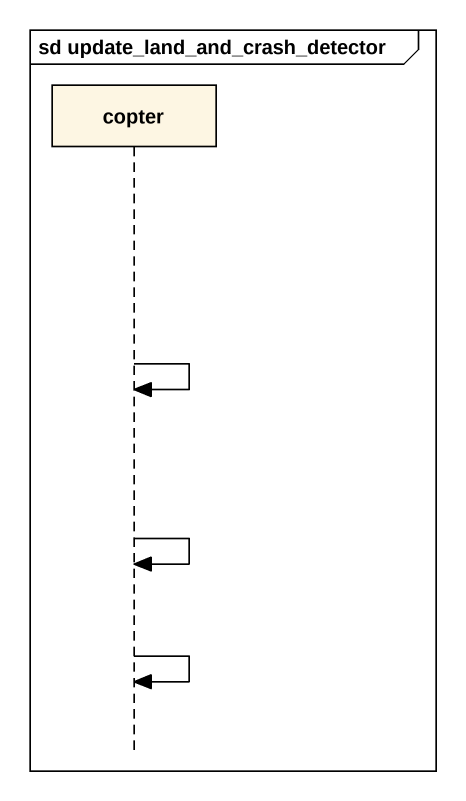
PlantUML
@startuml
mainframe sd update_land_and_crash_detector
hide footbox
participant copter

copter -> copter
copter -> copter
copter -> copter
@enduml
